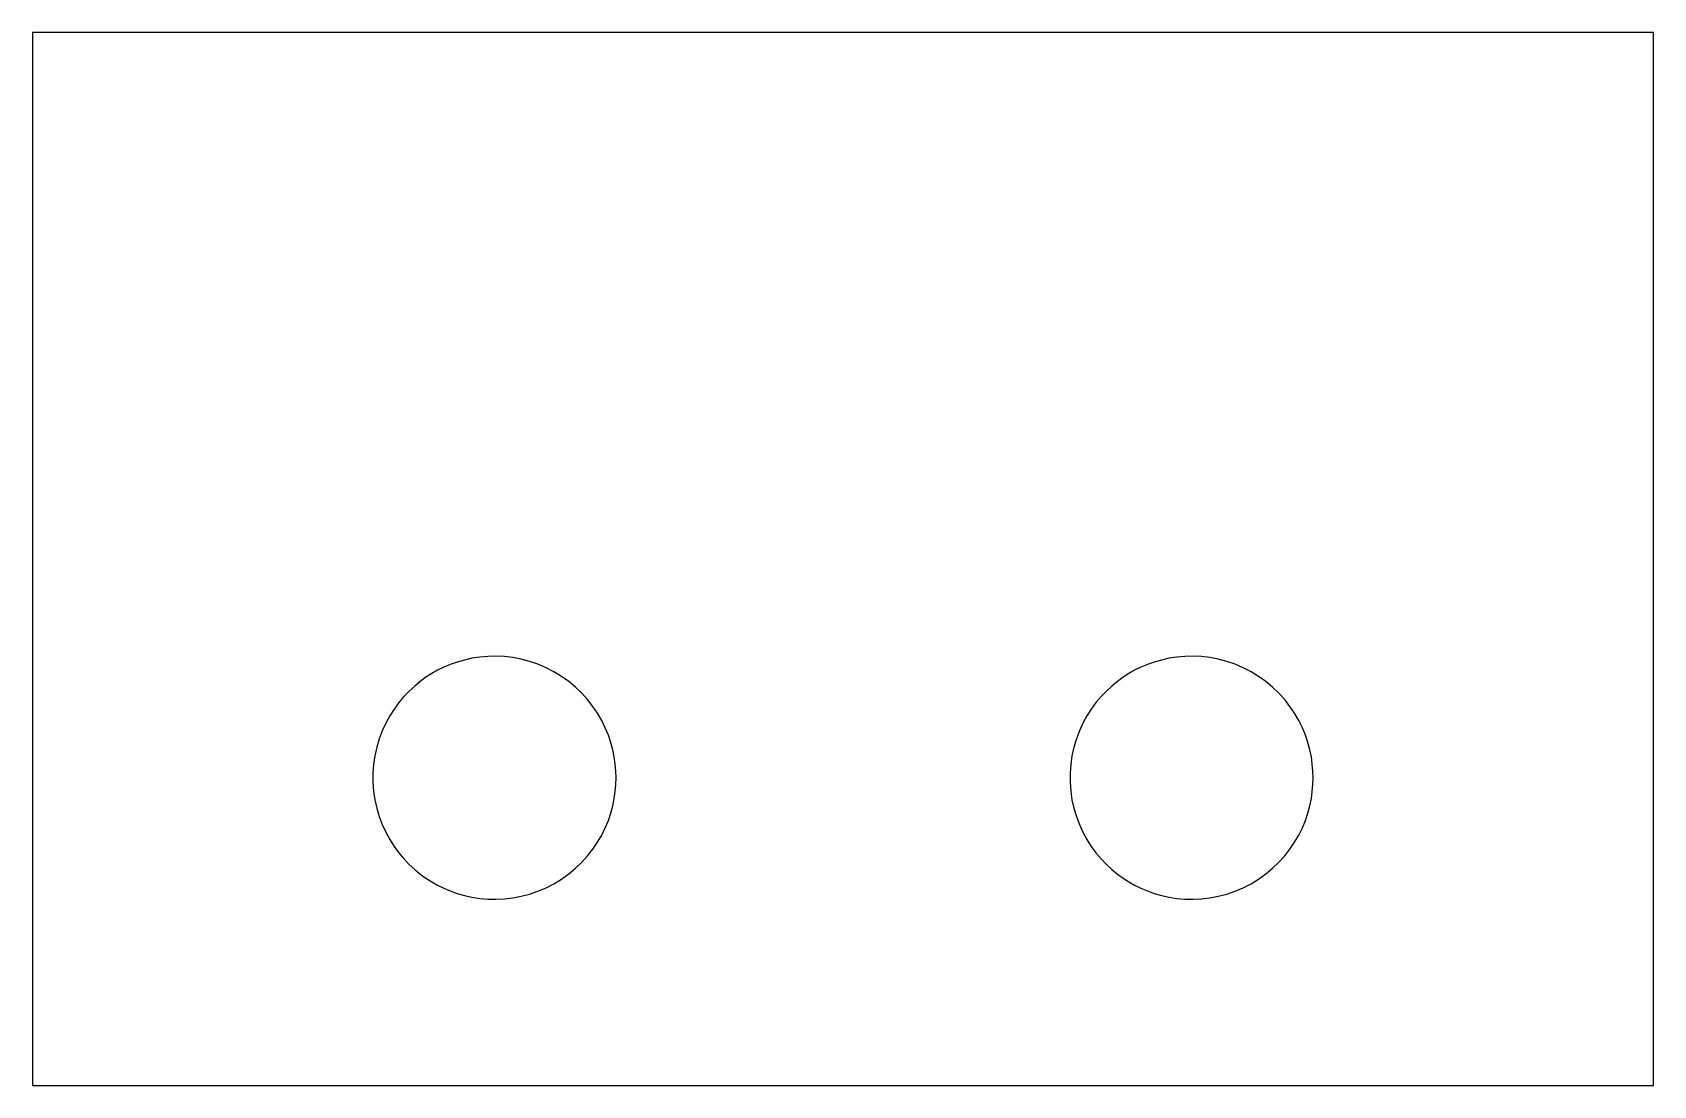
# Model space of a CAD drawing. Extents: x -10 to 10, y 0 to 13.
import ezdxf

# ---------------------------------------------------------------- set-up
doc = ezdxf.new("R2010")
doc.units = 0
doc.layers.get('0').update_dxf_attribs({"linetype": 'continuous'})

msp = doc.modelspace()

# ---------------------------------------------------------------- linework, layer by layer
at = {"color": 0}
for points in [[(-10, 13), (-10, 12.9), (-10, 12.8), (-10, 12.7), (-10, 12.6), (-10, 12.5), (-10, 12.4), (-10, 12.3), (-10, 12.2), (-10, 12.1), (-10, 12), (-10, 11.9), (-10, 11.8), (-10, 11.7), (-10, 11.6), (-10, 11.5), (-10, 11.4), (-10, 11.3), (-10, 11.2), (-10, 11.1), (-10, 11), (-10, 10.9), (-10, 10.8), (-10, 10.7), (-10, 10.6), (-10, 10.5), (-10, 10.4), (-10, 10.3), (-10, 10.2), (-10, 10.1), (-10, 10), (-10, 9.9), (-10, 9.8), (-10, 9.7), (-10, 9.6), (-10, 9.5), (-10, 9.4), (-10, 9.3), (-10, 9.2), (-10, 9.1), (-10, 9), (-10, 8.9), (-10, 8.8), (-10, 8.7), (-10, 8.6), (-10, 8.5), (-10, 8.4), (-10, 8.3), (-10, 8.2), (-10, 8.1), (-10, 8), (-10, 7.9), (-10, 7.8), (-10, 7.7), (-10, 7.6), (-10, 7.5), (-10, 7.4), (-10, 7.3), (-10, 7.2), (-10, 7.1), (-10, 7), (-10, 6.9), (-10, 6.8), (-10, 6.7), (-10, 6.6), (-10, 6.5), (-10, 6.4), (-10, 6.3), (-10, 6.2), (-10, 6.1), (-10, 6), (-10, 5.9), (-10, 5.8), (-10, 5.7), (-10, 5.6), (-10, 5.5), (-10, 5.4), (-10, 5.3), (-10, 5.2), (-10, 5.1), (-10, 5), (-10, 4.9), (-10, 4.8), (-10, 4.7), (-10, 4.6), (-10, 4.5), (-10, 4.4), (-10, 4.3), (-10, 4.2), (-10, 4.1), (-10, 4), (-10, 3.9), (-10, 3.8), (-10, 3.7), (-10, 3.6), (-10, 3.5), (-10, 3.4), (-10, 3.3), (-10, 3.2), (-10, 3.1), (-10, 3), (-10, 2.9), (-10, 2.8), (-10, 2.7), (-10, 2.6), (-10, 2.5), (-10, 2.4), (-10, 2.3), (-10, 2.2), (-10, 2.1), (-10, 2), (-10, 1.9), (-10, 1.8), (-10, 1.7), (-10, 1.6), (-10, 1.5), (-10, 1.4), (-10, 1.3), (-10, 1.2), (-10, 1.1), (-10, 1), (-10, 0.9), (-10, 0.8), (-10, 0.7), (-10, 0.6), (-10, 0.5), (-10, 0.4), (-10, 0.3), (-10, 0.2), (-10, 0.1), (-10, 0)], [(10, 13), (9.9, 13), (9.8, 13), (9.7, 13), (9.6, 13), (9.5, 13), (9.4, 13), (9.3, 13), (9.2, 13), (9.1, 13), (9, 13), (8.9, 13), (8.8, 13), (8.7, 13), (8.6, 13), (8.5, 13), (8.4, 13), (8.3, 13), (8.2, 13), (8.1, 13), (8, 13), (7.9, 13), (7.8, 13), (7.7, 13), (7.6, 13), (7.5, 13), (7.4, 13), (7.3, 13), (7.2, 13), (7.1, 13), (7, 13), (6.9, 13), (6.8, 13), (6.7, 13), (6.6, 13), (6.5, 13), (6.4, 13), (6.3, 13), (6.2, 13), (6.1, 13), (6, 13), (5.9, 13), (5.8, 13), (5.7, 13), (5.6, 13), (5.5, 13), (5.4, 13), (5.3, 13), (5.2, 13), (5.1, 13), (5, 13), (4.9, 13), (4.8, 13), (4.7, 13), (4.6, 13), (4.5, 13), (4.4, 13), (4.3, 13), (4.2, 13), (4.1, 13), (4, 13), (3.9, 13), (3.8, 13), (3.7, 13), (3.6, 13), (3.5, 13), (3.4, 13), (3.3, 13), (3.2, 13), (3.1, 13), (3, 13), (2.9, 13), (2.8, 13), (2.7, 13), (2.6, 13), (2.5, 13), (2.4, 13), (2.3, 13), (2.2, 13), (2.1, 13), (2, 13), (1.9, 13), (1.8, 13), (1.7, 13), (1.6, 13), (1.5, 13), (1.4, 13), (1.3, 13), (1.2, 13), (1.1, 13), (1, 13), (0.9, 13), (0.8, 13), (0.7, 13), (0.6, 13), (0.5, 13), (0.4, 13), (0.3, 13), (0.2, 13), (0.1, 13), (0, 13), (-0.1, 13), (-0.2, 13), (-0.3, 13), (-0.4, 13), (-0.5, 13), (-0.6, 13), (-0.7, 13), (-0.8, 13), (-0.9, 13), (-1, 13), (-1.1, 13), (-1.2, 13), (-1.3, 13), (-1.4, 13), (-1.5, 13), (-1.6, 13), (-1.7, 13), (-1.8, 13), (-1.9, 13), (-2, 13), (-2.1, 13), (-2.2, 13), (-2.3, 13), (-2.4, 13), (-2.5, 13), (-2.6, 13), (-2.7, 13), (-2.8, 13), (-2.9, 13), (-3, 13), (-3.1, 13), (-3.2, 13), (-3.3, 13), (-3.4, 13), (-3.5, 13), (-3.6, 13), (-3.7, 13), (-3.8, 13), (-3.9, 13), (-4, 13), (-4.1, 13), (-4.2, 13), (-4.3, 13), (-4.4, 13), (-4.5, 13), (-4.6, 13), (-4.7, 13), (-4.8, 13), (-4.9, 13), (-5, 13), (-5.1, 13), (-5.2, 13), (-5.3, 13), (-5.4, 13), (-5.5, 13), (-5.6, 13), (-5.7, 13), (-5.8, 13), (-5.9, 13), (-6, 13), (-6.1, 13), (-6.2, 13), (-6.3, 13), (-6.4, 13), (-6.5, 13), (-6.6, 13), (-6.7, 13), (-6.8, 13), (-6.9, 13), (-7, 13), (-7.1, 13), (-7.2, 13), (-7.3, 13), (-7.4, 13), (-7.5, 13), (-7.6, 13), (-7.7, 13), (-7.8, 13), (-7.9, 13), (-8, 13), (-8.1, 13), (-8.2, 13), (-8.3, 13), (-8.4, 13), (-8.5, 13), (-8.6, 13), (-8.7, 13), (-8.8, 13), (-8.9, 13), (-9, 13), (-9.1, 13), (-9.2, 13), (-9.3, 13), (-9.4, 13), (-9.5, 13), (-9.6, 13), (-9.7, 13), (-9.8, 13), (-9.9, 13), (-10, 13)], [(10, 0), (10, 0.1), (10, 0.2), (10, 0.3), (10, 0.4), (10, 0.5), (10, 0.6), (10, 0.7), (10, 0.8), (10, 0.9), (10, 1), (10, 1.1), (10, 1.2), (10, 1.3), (10, 1.4), (10, 1.5), (10, 1.6), (10, 1.7), (10, 1.8), (10, 1.9), (10, 2), (10, 2.1), (10, 2.2), (10, 2.3), (10, 2.4), (10, 2.5), (10, 2.6), (10, 2.7), (10, 2.8), (10, 2.9), (10, 3), (10, 3.1), (10, 3.2), (10, 3.3), (10, 3.4), (10, 3.5), (10, 3.6), (10, 3.7), (10, 3.8), (10, 3.9), (10, 4), (10, 4.1), (10, 4.2), (10, 4.3), (10, 4.4), (10, 4.5), (10, 4.6), (10, 4.7), (10, 4.8), (10, 4.9), (10, 5), (10, 5.1), (10, 5.2), (10, 5.3), (10, 5.4), (10, 5.5), (10, 5.6), (10, 5.7), (10, 5.8), (10, 5.9), (10, 6), (10, 6.1), (10, 6.2), (10, 6.3), (10, 6.4), (10, 6.5), (10, 6.6), (10, 6.7), (10, 6.8), (10, 6.9), (10, 7), (10, 7.1), (10, 7.2), (10, 7.3), (10, 7.4), (10, 7.5), (10, 7.6), (10, 7.7), (10, 7.8), (10, 7.9), (10, 8), (10, 8.1), (10, 8.2), (10, 8.3), (10, 8.4), (10, 8.5), (10, 8.6), (10, 8.7), (10, 8.8), (10, 8.9), (10, 9), (10, 9.1), (10, 9.2), (10, 9.3), (10, 9.4), (10, 9.5), (10, 9.6), (10, 9.7), (10, 9.8), (10, 9.9), (10, 10), (10, 10.1), (10, 10.2), (10, 10.3), (10, 10.4), (10, 10.5), (10, 10.6), (10, 10.7), (10, 10.8), (10, 10.9), (10, 11), (10, 11.1), (10, 11.2), (10, 11.3), (10, 11.4), (10, 11.5), (10, 11.6), (10, 11.7), (10, 11.8), (10, 11.9), (10, 12), (10, 12.1), (10, 12.2), (10, 12.3), (10, 12.4), (10, 12.5), (10, 12.6), (10, 12.7), (10, 12.8), (10, 12.9), (10, 13)], [(-2.8, 3.8), (-2.802, 3.883), (-2.81, 3.969), (-2.822, 4.056), (-2.84, 4.146), (-2.865, 4.236), (-2.895, 4.326), (-2.933, 4.417), (-2.977, 4.507), (-3.028, 4.595), (-3.086, 4.681), (-3.151, 4.764), (-3.223, 4.844), (-3.3, 4.918), (-3.384, 4.988), (-3.473, 5.051), (-3.566, 5.108), (-3.663, 5.158), (-3.763, 5.201), (-3.866, 5.236), (-3.97, 5.263), (-4.074, 5.283), (-4.178, 5.295), (-4.281, 5.3), (-4.383, 5.298), (-4.482, 5.289), (-4.578, 5.274), (-4.671, 5.253), (-4.76, 5.228), (-4.845, 5.198), (-4.925, 5.163), (-5.002, 5.126), (-5.074, 5.085), (-5.145, 5.04), (-5.215, 4.989), (-5.284, 4.932), (-5.351, 4.87), (-5.416, 4.802), (-5.479, 4.728), (-5.537, 4.648), (-5.591, 4.563), (-5.64, 4.473), (-5.684, 4.378), (-5.721, 4.279), (-5.752, 4.177), (-5.775, 4.071), (-5.791, 3.964), (-5.799, 3.855), (-5.799, 3.745), (-5.791, 3.636), (-5.775, 3.529), (-5.752, 3.423), (-5.721, 3.321), (-5.684, 3.222), (-5.64, 3.127), (-5.591, 3.037), (-5.537, 2.952), (-5.479, 2.872), (-5.416, 2.798), (-5.351, 2.73), (-5.284, 2.668), (-5.215, 2.611), (-5.145, 2.56), (-5.074, 2.515), (-5.002, 2.474), (-4.925, 2.437), (-4.845, 2.402), (-4.76, 2.372), (-4.671, 2.347), (-4.578, 2.326), (-4.482, 2.311), (-4.383, 2.302), (-4.281, 2.3), (-4.178, 2.305), (-4.074, 2.317), (-3.97, 2.337), (-3.866, 2.364), (-3.763, 2.399), (-3.663, 2.442), (-3.566, 2.492), (-3.473, 2.549), (-3.384, 2.612), (-3.3, 2.682), (-3.223, 2.756), (-3.151, 2.836), (-3.086, 2.919), (-3.028, 3.005), (-2.977, 3.093), (-2.933, 3.183), (-2.895, 3.274), (-2.865, 3.364), (-2.84, 3.454), (-2.822, 3.544), (-2.81, 3.631), (-2.802, 3.717), (-2.8, 3.8)], [(5.8, 3.8), (5.798, 3.883), (5.79, 3.969), (5.778, 4.056), (5.76, 4.146), (5.735, 4.236), (5.705, 4.326), (5.667, 4.417), (5.623, 4.507), (5.572, 4.595), (5.514, 4.681), (5.449, 4.764), (5.377, 4.844), (5.3, 4.918), (5.216, 4.988), (5.127, 5.051), (5.034, 5.108), (4.937, 5.158), (4.837, 5.201), (4.734, 5.236), (4.63, 5.263), (4.526, 5.283), (4.422, 5.295), (4.319, 5.3), (4.217, 5.298), (4.118, 5.289), (4.022, 5.274), (3.929, 5.253), (3.84, 5.228), (3.755, 5.198), (3.675, 5.163), (3.598, 5.126), (3.526, 5.085), (3.455, 5.04), (3.385, 4.989), (3.316, 4.932), (3.249, 4.87), (3.184, 4.802), (3.121, 4.728), (3.063, 4.648), (3.009, 4.563), (2.96, 4.473), (2.916, 4.378), (2.879, 4.279), (2.848, 4.177), (2.825, 4.071), (2.809, 3.964), (2.801, 3.855), (2.801, 3.745), (2.809, 3.636), (2.825, 3.529), (2.848, 3.423), (2.879, 3.321), (2.916, 3.222), (2.96, 3.127), (3.009, 3.037), (3.063, 2.952), (3.121, 2.872), (3.184, 2.798), (3.249, 2.73), (3.316, 2.668), (3.385, 2.611), (3.455, 2.56), (3.526, 2.515), (3.598, 2.474), (3.675, 2.437), (3.755, 2.402), (3.84, 2.372), (3.929, 2.347), (4.022, 2.326), (4.118, 2.311), (4.217, 2.302), (4.319, 2.3), (4.422, 2.305), (4.526, 2.317), (4.63, 2.337), (4.734, 2.364), (4.837, 2.399), (4.937, 2.442), (5.034, 2.492), (5.127, 2.549), (5.216, 2.612), (5.3, 2.682), (5.377, 2.756), (5.449, 2.836), (5.514, 2.919), (5.572, 3.005), (5.623, 3.093), (5.667, 3.183), (5.705, 3.274), (5.735, 3.364), (5.76, 3.454), (5.778, 3.544), (5.79, 3.631), (5.798, 3.717), (5.8, 3.8)], [(-10, 0), (-9.9, 0), (-9.8, 0), (-9.7, 0), (-9.6, 0), (-9.5, 0), (-9.4, 0), (-9.3, 0), (-9.2, 0), (-9.1, 0), (-9, 0), (-8.9, 0), (-8.8, 0), (-8.7, 0), (-8.6, 0), (-8.5, 0), (-8.4, 0), (-8.3, 0), (-8.2, 0), (-8.1, 0), (-8, 0), (-7.9, 0), (-7.8, 0), (-7.7, 0), (-7.6, 0), (-7.5, 0), (-7.4, 0), (-7.3, 0), (-7.2, 0), (-7.1, 0), (-7, 0), (-6.9, 0), (-6.8, 0), (-6.7, 0), (-6.6, 0), (-6.5, 0), (-6.4, 0), (-6.3, 0), (-6.2, 0), (-6.1, 0), (-6, 0), (-5.9, 0), (-5.8, 0), (-5.7, 0), (-5.6, 0), (-5.5, 0), (-5.4, 0), (-5.3, 0), (-5.2, 0), (-5.1, 0), (-5, 0), (-4.9, 0), (-4.8, 0), (-4.7, 0), (-4.6, 0), (-4.5, 0), (-4.4, 0), (-4.3, 0), (-4.2, 0), (-4.1, 0), (-4, 0), (-3.9, 0), (-3.8, 0), (-3.7, 0), (-3.6, 0), (-3.5, 0), (-3.4, 0), (-3.3, 0), (-3.2, 0), (-3.1, 0), (-3, 0), (-2.9, 0), (-2.8, 0), (-2.7, 0), (-2.6, 0), (-2.5, 0), (-2.4, 0), (-2.3, 0), (-2.2, 0), (-2.1, 0), (-2, 0), (-1.9, 0), (-1.8, 0), (-1.7, 0), (-1.6, 0), (-1.5, 0), (-1.4, 0), (-1.3, 0), (-1.2, 0), (-1.1, 0), (-1, 0), (-0.9, 0), (-0.8, 0), (-0.7, 0), (-0.6, 0), (-0.5, 0), (-0.4, 0), (-0.3, 0), (-0.2, 0), (-0.1, 0), (0, 0), (0.1, 0), (0.2, 0), (0.3, 0), (0.4, 0), (0.5, 0), (0.6, 0), (0.7, 0), (0.8, 0), (0.9, 0), (1, 0), (1.1, 0), (1.2, 0), (1.3, 0), (1.4, 0), (1.5, 0), (1.6, 0), (1.7, 0), (1.8, 0), (1.9, 0), (2, 0), (2.1, 0), (2.2, 0), (2.3, 0), (2.4, 0), (2.5, 0), (2.6, 0), (2.7, 0), (2.8, 0), (2.9, 0), (3, 0), (3.1, 0), (3.2, 0), (3.3, 0), (3.4, 0), (3.5, 0), (3.6, 0), (3.7, 0), (3.8, 0), (3.9, 0), (4, 0), (4.1, 0), (4.2, 0), (4.3, 0), (4.4, 0), (4.5, 0), (4.6, 0), (4.7, 0), (4.8, 0), (4.9, 0), (5, 0), (5.1, 0), (5.2, 0), (5.3, 0), (5.4, 0), (5.5, 0), (5.6, 0), (5.7, 0), (5.8, 0), (5.9, 0), (6, 0), (6.1, 0), (6.2, 0), (6.3, 0), (6.4, 0), (6.5, 0), (6.6, 0), (6.7, 0), (6.8, 0), (6.9, 0), (7, 0), (7.1, 0), (7.2, 0), (7.3, 0), (7.4, 0), (7.5, 0), (7.6, 0), (7.7, 0), (7.8, 0), (7.9, 0), (8, 0), (8.1, 0), (8.2, 0), (8.3, 0), (8.4, 0), (8.5, 0), (8.6, 0), (8.7, 0), (8.8, 0), (8.9, 0), (9, 0), (9.1, 0), (9.2, 0), (9.3, 0), (9.4, 0), (9.5, 0), (9.6, 0), (9.7, 0), (9.8, 0), (9.9, 0), (10, 0)]]:
    msp.add_lwpolyline(points, dxfattribs=at)

doc.saveas('drawing.dxf')
